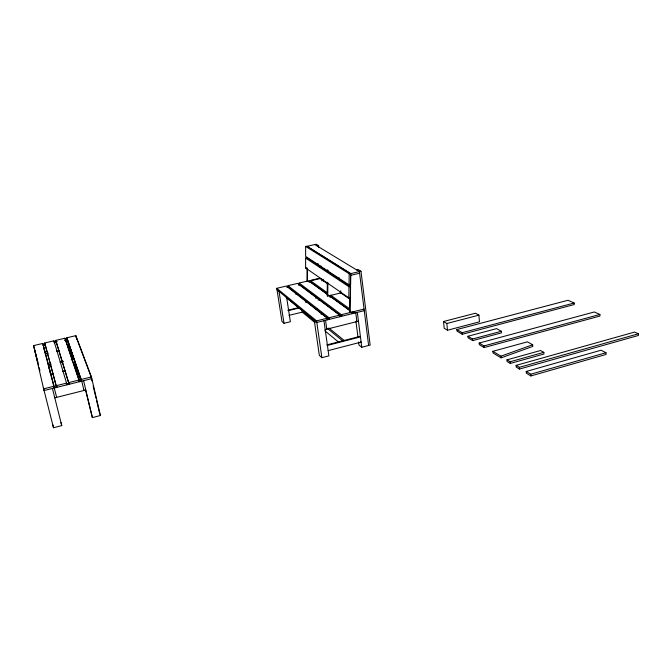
<?xml version="1.0" encoding="UTF-8"?>
<svg xmlns="http://www.w3.org/2000/svg" width="672" height="672" viewBox="0 0 672 672"><rect width="100%" height="100%" fill="white"/><g stroke="black" fill="none" stroke-linecap="round" stroke-linejoin="round"><path stroke-width="1.01" d="M305.592 267.96L305.609 258.048L307.054 257.939L350.582 286.616L350.406 297.662L348.81 297.805L305.592 267.96L307.028 267.851M305.642 246.397L305.626 256.385L349.028 284.903L350.624 284.768L350.809 273.622L307.096 246.296L305.642 246.397L349.205 273.756L350.809 273.622M307.028 268.674L306.986 281.19L307.482 281.543L320.048 278.578M307.482 281.543L307.524 269.01M327.323 282.248L327.197 295.697L327.743 296.1L340.956 292.9L340.679 290.842M327.415 271.908L327.44 269.842M327.743 296.1L327.877 282.635M327.978 272.278L327.995 270.211M348.81 297.805L348.986 286.751L305.609 258.048M349.028 284.903L349.205 273.756M349.768 297.62L349.524 312.068L350.154 312.522L350.566 273.68L306.877 246.347L316.252 244.238L318.536 245.616L318.822 247.674M349.961 286.272L349.994 284.206M501.06 357.857L532.787 346.399L532.686 344.753L527.411 341.846L492.87 351.313L493.004 352.96L501.06 357.857L500.934 356.185L492.87 351.313M500.934 356.185L532.686 344.753M526.235 371.473L530.754 374.203L606.01 352.724L606.068 354.446L530.863 375.95L526.344 373.204L526.235 371.473L601.02 350.23L606.01 352.724M516.121 365.358L519.389 367.332L638.366 333.791L638.4 335.462L519.498 369.054L516.239 367.072L516.121 365.358L634.57 332.086L638.366 333.791M510.266 363.443L543.934 354.026L543.841 352.346L540.523 350.515L506.99 359.848L507.116 361.528L510.266 363.443L510.149 361.754L506.99 359.848M510.149 361.754L543.841 352.346M479.195 343.048L483.958 345.929L599.886 314.462L599.945 316.042L484.084 347.55L479.329 344.66L479.195 343.048L594.3 311.976L599.886 314.462M467.956 336.26L472.508 339.007L501.329 331.279L501.446 332.867L472.643 340.595L468.09 337.84L467.956 336.26L496.566 328.625L501.329 331.279M462.227 334.278L574.241 304.534L574.174 303.013L568.008 300.266L456.851 329.549L456.994 331.103L462.227 334.278L462.084 332.716L456.851 329.549M462.084 332.716L574.174 303.013M447.468 330.246L479.455 321.838L478.918 315.143L475.44 313.228L443.545 321.51L444.184 328.213L447.468 330.246L446.838 323.501L443.545 321.51M446.838 323.501L478.918 315.143M43.378 387.744L53.5 427.762L61.757 425.603L52.433 388.45M85.319 389.197L92.383 417.606L100.456 415.498L91.409 376.942L75.852 335.647L66.755 337.798L81.53 381.192L66.755 337.798M314.278 320.393L319.334 355.37L321.88 357.689L328.894 355.858L323.946 320.704M358.596 341.998L358.991 345.055L361.78 347.264L370.146 345.08L360.973 271.219L358.117 269.497L356.546 269.867M328.154 350.641L361.116 342.09L360.486 341.603M54.793 397.841L85.814 390.012M325.198 329.582L358.453 321.191M364.266 310.649L316.823 322.484L276.998 289.75M43.596 388.844L54.104 386.232L54.533 387.929L42.874 343.417L33.6 345.61L44.024 390.541L91.804 378.622L76.213 337.159M56.196 385.703L66.629 383.107L67.049 384.804L53.936 340.813L44.722 342.989L56.624 387.4L44.722 342.989M68.712 382.595L79.069 380.016L79.472 381.704L64.932 338.226L55.776 340.385L69.124 384.283L55.776 340.385M81.127 379.504L91.409 376.942M327.272 318.217L286.373 286.045L276.772 288.305L316.596 320.88L327.272 318.217L327.491 319.822M339.629 315.143L297.511 283.416L287.969 285.667L329.045 317.78L339.629 315.143L339.847 316.739M307.616 281.039L299.09 283.046L341.393 314.706L364.064 309.061M54.155 387.349L57.196 386.593M66.318 384.317L69.359 383.561M78.49 381.284L81.53 380.528M326.962 319.334L328.978 318.839M340.04 316.075L342.056 315.58M352.111 313.068L354.127 312.564M276.772 288.305L281.971 321.46L284.012 323.308L290.371 321.737L286.583 297.091M321.098 314.143L322.871 313.706M289.019 315.361L302.912 311.959M53.592 373.531L50.627 374.262L48.409 365.383L50.392 364.904M62.462 371.356L65.428 370.633M315.336 309.347L317.31 308.868M60.295 362.502L63.26 361.78M71.182 359.864L74.155 359.142M318.091 299.998L320.065 299.519M329.952 297.125L331.926 296.646M287.826 310.237L298.754 307.583M288.296 310.64L299.233 307.978M48.266 364.837L51.232 364.115M60.127 361.956L63.092 361.242M71.996 359.083L73.97 358.604M305.701 302.459L307.675 301.98M45.301 353.884L48.325 353.161M56.389 351.238L59.405 350.515M295.596 294.101L297.604 293.622M350.776 275.318L359.596 273.227M311.077 280.224L318.604 278.452M45.091 344.509L43.067 344.98L56.666 397.362L56.498 396.724M54.18 342.359L57.204 341.645M65.285 339.738L67.301 339.259L81.74 381.133L83.966 390.474L83.756 389.852M286.86 287.423L288.876 286.944M309.044 282.181L311.06 281.711M43.201 345.467L45.217 344.996M54.323 342.846L56.339 342.367M64.428 340.452L67.469 339.738M298.435 285.172L300.451 284.693M350.566 273.68L360.973 271.219M317.1 245.944L318.536 245.616M348.986 286.751L350.582 286.616M314.824 244.558L359.394 271.597L368.617 345.484M340.385 292.505L340.956 292.9M319.544 278.225L327.247 283.567M340.091 292.454L349.507 298.981M327.197 292.681L310.136 280.442L310.346 281.879L327.911 294.546M330.607 295.134L349.373 308.591M329.582 295.756L349.667 310.229M352.178 312.043L353.85 313.244L353.64 311.657M308.566 280.812L327.256 294.302M328.952 295.529L350.196 310.859M356.261 321.115L356.891 321.586L355.765 312.766M328.852 328.003L344.198 340.435M327.34 328.381L342.636 340.838M286.23 297.536L314.857 321.082M315.16 322.762L302.282 312.11L301.862 309.288M324.82 330.742L338.503 342.056M99.758 413.557L100.456 415.498M73.307 359.31L68.645 344.837M74.978 364.182L80.968 381.713M64.932 338.226L79.069 380.016M60.992 422.587L61.757 425.603M33.6 345.61L37.842 362.292M34.499 349.322L38.632 365.593M39.144 367.626L39.925 370.675M42.874 343.417L43.252 344.938M43.428 346.408L45.074 352.951M53.936 340.813L54.314 342.325M74.39 360.125L76.272 367.97M75.146 363.502L76.087 367.424M76.222 368.256L77.675 374.312L75.928 367.979M67.687 340.67L69.476 348.113M83.588 380.671L92.383 417.606M75.852 335.647L76.684 339.167M90.804 375.959L91.997 381.041M93.19 386.131L96.062 398.345M96.533 400.378L99.406 412.591M52.794 424.721L53.5 427.762M279.031 291.421L284.012 323.308M287.969 285.667L288.187 287.112L329.263 319.376L329.045 317.78M299.09 283.046L299.309 284.483L341.603 316.302L341.393 314.706M316.596 320.88L321.88 357.689M315.655 296.352L315.941 298.385M317.932 263.466L318.217 265.482M325.542 320.309L326.785 329.179M321.392 266.196L321.678 268.246M323.249 279.569L323.534 281.618M319.822 265.49L320.107 267.548M321.686 278.872L321.972 280.93M338.906 277.469L339.175 279.527M351.901 312.085L352.103 313.681M357.328 312.379L361.78 347.264M355.975 321.602L357.941 336.899M472.508 339.007L472.643 340.595M483.958 345.929L484.084 347.55M519.389 367.332L519.498 369.054M530.754 374.203L530.863 375.95M359.822 336.412L326.836 344.904L327.424 345.408L360.452 336.899L359.822 336.412"/></g></svg>
